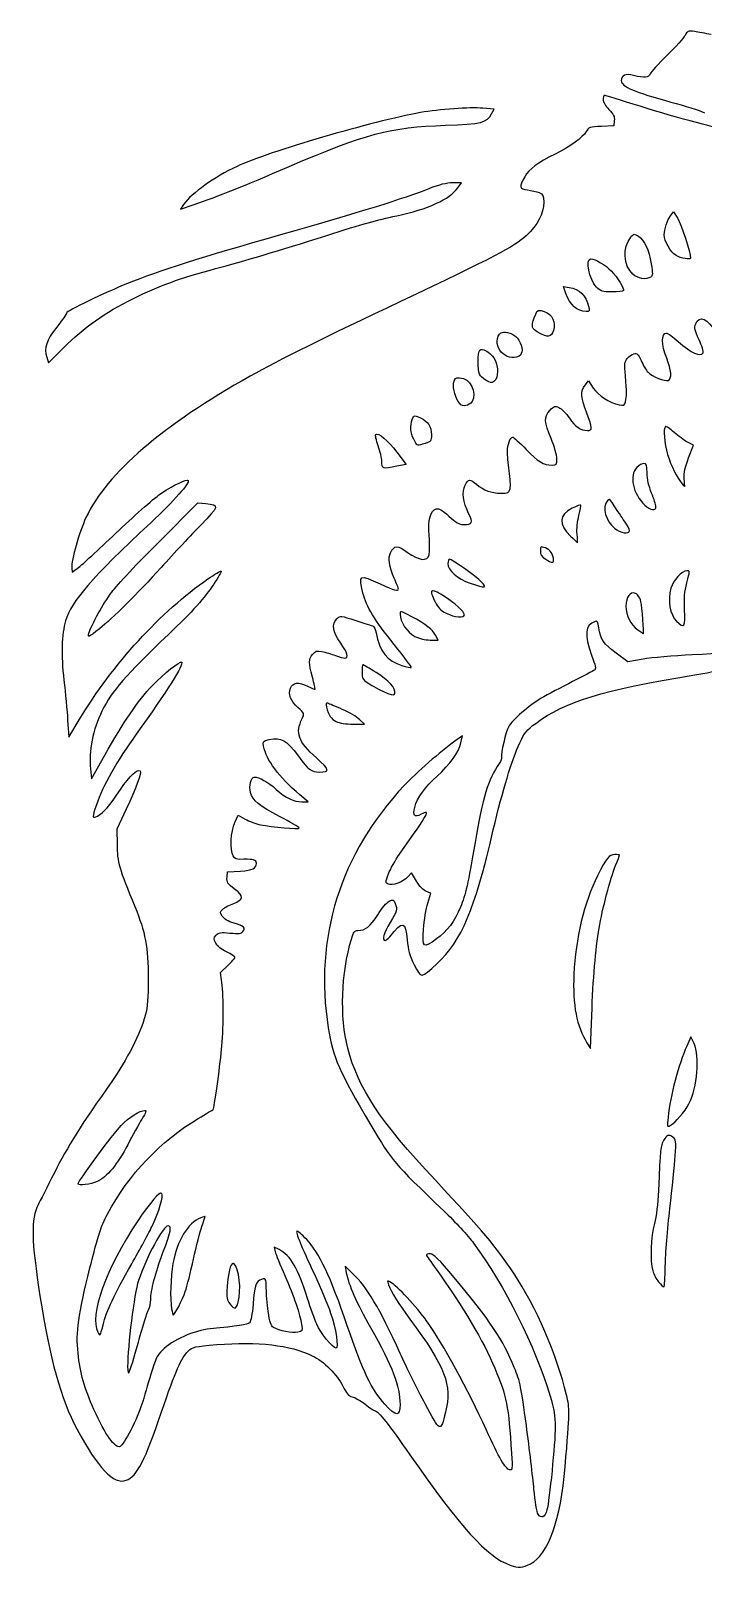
# Model space of a CAD drawing. Extents: x 3 to 91, y 4 to 114.
# Drawn here: x 35.47 to 44.09, y 48.99 to 68.71 of the extents above; entities that cross this region are included whole.
import ezdxf

# ---------------------------------------------------------------- set-up
doc = ezdxf.new("R2010")
doc.units = 0
doc.layers.add('Layer_1', color=7, linetype='CONTINUOUS')

msp = doc.modelspace()

# ---------------------------------------------------------------- linework, layer by layer
at = {"layer": 'Layer_1', "color": 7}
for points in [[(41.37887, 67.641667), (41.410392, 67.70213), (41.268282, 67.713496), (41.268282, 67.713496)], [(42.952934, 67.552267), (42.946732, 67.485087), (42.786535, 67.479404)], [(40.947887, 66.693406), (40.991813, 66.7549), (40.87864, 66.7549), (40.87864, 66.7549)], [(37.431307, 66.477913), (37.388932, 66.418485), (37.564115, 66.478432)], [(43.674336, 66.334253), (43.713611, 66.382312), (43.713611, 66.382312)], [(43.713611, 66.382312), (43.767353, 66.298597)], [(42.300776, 65.427332), (42.373639, 65.415447)], [(42.333333, 65.334831), (42.300776, 65.427332), (42.300776, 65.427332)], [(35.676374, 64.519894), (35.700663, 64.446514), (35.895483, 64.642885)], [(42.578279, 64.159708), (42.622721, 64.216036), (42.683699, 64.124053)], [(40.165506, 63.302913), (40.283847, 63.145301), (40.165506, 63.120496)], [(43.905847, 63.227983), (43.969408, 63.390763), (43.891893, 63.430554)], [(37.119697, 62.157246), (37.61269, 62.650758), (37.61269, 62.650758)], [(37.61269, 62.650758), (37.714494, 62.641974)], [(35.997803, 61.818249), (36.004002, 61.760371), (36.099088, 61.83582)], [(36.353337, 61.036903), (36.353337, 61.037419)], [(40.591321, 60.891691), (40.693638, 60.891691), (40.661084, 60.95422)], [(43.321903, 60.647261), (43.125532, 60.613157), (42.97722, 60.723226)], [(35.944058, 59.864365), (35.957494, 59.644223), (36.093405, 59.870567)], [(39.601716, 59.812689), (39.749513, 59.81217), (39.686465, 59.873665)], [(40.985611, 59.573942), (41.005249, 59.663342), (40.909647, 59.59513)], [(36.237063, 59.239596), (36.252049, 59.11144), (36.421033, 59.414263)], [(38.948526, 58.817916), (39.026041, 58.817916), (38.92269, 58.906285)], [(36.693885, 58.722315), (36.575544, 58.468066), (36.577095, 58.267046)], [(38.085529, 58.550232), (38.128421, 58.647385), (38.220406, 58.595709)], [(37.988377, 57.854669), (37.993547, 57.91823), (38.158393, 57.929083)], [(40.41717, 57.798342), (40.350508, 57.906345), (40.304516, 57.853119)], [(40.560831, 57.517738), (40.601137, 57.646413), (40.542228, 57.668633)], [(37.921199, 56.500227), (37.905695, 56.626836), (37.997164, 56.716236)], [(42.602049, 55.727149), (42.649592, 55.653251), (42.664062, 56.076481)], [(43.935819, 55.801563), (43.883108, 55.684774)], [(43.975094, 55.716815), (43.935819, 55.801563), (43.935819, 55.801563)], [(38.654487, 53.074082), (38.591442, 53.106637), (38.605912, 53.046693)], [(39.601716, 52.764538), (39.501982, 52.859624), (39.516968, 52.775391)], [(41.615547, 49.027299), (41.615547, 49.027817)]]:
    msp.add_lwpolyline(points, dxfattribs=at)
for points in [[(43.208215, 66.095508)], [(42.651142, 65.781316)], [(42.003638, 65.119342)], [(41.531315, 64.841323)], [(41.26208, 64.617046)], [(40.969591, 64.256861)], [(40.385648, 63.763868)], [(39.893171, 63.527706)], [(43.608191, 63.62951)], [(43.332238, 63.15667)], [(42.523502, 62.623887)], [(42.876451, 62.692099)], [(40.83885, 61.928837)], [(42.013457, 62.084383)], [(43.882593, 61.781043)], [(40.615092, 61.520077)], [(43.212866, 61.494756)], [(40.224418, 61.255494)], [(39.727806, 60.574398)], [(39.278221, 60.080889)], [(42.958617, 58.139922)], [(36.934179, 54.858985)], [(43.640748, 54.537559)], [(37.150188, 53.79445)], [(37.707776, 53.498344)], [(37.23132, 53.377422)], [(38.06331, 52.896314)]]:
    msp.add_lwpolyline(points, close=True, dxfattribs=at)
for points in [[(43.86037, 68.646774), (43.842902, 68.613355), (43.738495, 68.498155), (43.627828, 68.390975)], [(43.980261, 68.695868), (43.899558, 68.706467), (43.889461, 68.702474), (43.86037, 68.646774)], [(44.19265, 68.656593), (44.124483, 68.671793), (44.028711, 68.689867), (43.980261, 68.695868)], [(43.627828, 68.390975), (43.517161, 68.283795), (43.420352, 68.176546), (43.412854, 68.152747)], [(43.19943, 68.13311), (43.095753, 68.159211), (43.041816, 68.136663), (43.041816, 68.066964)], [(43.041816, 68.066964), (43.041816, 67.990364), (43.214496, 67.916032), (43.677953, 67.792562)], [(43.412854, 68.152747), (43.396987, 68.102746), (43.340736, 68.09751), (43.19943, 68.13311)], [(42.822709, 67.876795), (42.8152, 67.876795), (42.809273, 67.852551), (42.809273, 67.823052)], [(43.283145, 67.737785), (43.037479, 67.814326), (42.83021, 67.876795), (42.822709, 67.876795)], [(40.467814, 67.656653), (39.854764, 67.547095), (38.518798, 67.15526), (38.117052, 66.967289)], [(41.268282, 67.713496), (41.099155, 67.727197), (40.706608, 67.699354), (40.467814, 67.656653)], [(40.78769, 67.49439), (41.252251, 67.510759), (41.320018, 67.527878), (41.37887, 67.641667)], [(42.809273, 67.823052), (42.809273, 67.789853), (42.837562, 67.740976), (42.884203, 67.694378)], [(42.884203, 67.694378), (42.943994, 67.634608), (42.958133, 67.605366), (42.952934, 67.552267)], [(44.375069, 67.446331), (44.358036, 67.428741), (43.771999, 67.585396), (43.283145, 67.737785)], [(43.677953, 67.792562), (43.853189, 67.745873), (44.046632, 67.684104), (44.107901, 67.655103)], [(38.783678, 66.965223), (39.761234, 67.386342), (40.075738, 67.469289), (40.78769, 67.49439)], [(42.786535, 67.479404), (42.635492, 67.473604), (42.624732, 67.469823), (42.590682, 67.412223)], [(42.590682, 67.412223), (42.544185, 67.333515), (42.395314, 67.225459), (42.195358, 67.12542)], [(42.195358, 67.12542), (41.964551, 67.00994), (41.864446, 66.934759), (41.804166, 66.831897)], [(38.117052, 66.967289), (37.819541, 66.8281), (37.537196, 66.626625), (37.431307, 66.477913)], [(37.564115, 66.478432), (37.892471, 66.590581), (38.183785, 66.706794), (38.783678, 66.965223)], [(40.575817, 66.679968), (40.247085, 66.550769), (39.69926, 66.380518), (38.671023, 66.087756)], [(40.16344, 66.332702), (40.562074, 66.416824), (40.842689, 66.545665), (40.947887, 66.693406)], [(40.87864, 66.7549), (40.799633, 66.7549), (40.709252, 66.732368), (40.575817, 66.679968)], [(41.804166, 66.831897), (41.728352, 66.702558), (41.733866, 66.677983), (41.840856, 66.664982)], [(41.840856, 66.664982), (41.890333, 66.658984), (41.95664, 66.643577), (41.988652, 66.630877)], [(42.047046, 66.506854), (42.046744, 66.359653), (41.970634, 66.215079), (41.820703, 66.076387)], [(41.988652, 66.630877), (42.040852, 66.610216), (42.047236, 66.597452), (42.047046, 66.506854)], [(39.2529, 66.077422), (39.758199, 66.237582), (39.893335, 66.275703), (40.16344, 66.332702)], [(43.592689, 66.088275), (43.592107, 66.159313), (43.633286, 66.283553), (43.674336, 66.334253)], [(43.767353, 66.298597), (43.808014, 66.235968), (43.930651, 65.853999), (43.930651, 65.7901)], [(38.671023, 66.087756), (37.659349, 65.799707), (37.112204, 65.625862), (36.713003, 65.465573)], [(37.841618, 65.655742), (38.193003, 65.750042), (38.647825, 65.885673), (39.2529, 66.077422)], [(41.820703, 66.076387), (41.669588, 65.936597), (41.405317, 65.798223), (40.209432, 65.232512)], [(43.166358, 66.058819), (43.185381, 66.082319), (43.195978, 66.093921), (43.208215, 66.095508)], [(43.208215, 66.095508), (43.220452, 66.097096), (43.23416, 66.08877), (43.260925, 66.07122)], [(43.260925, 66.07122), (43.338199, 66.020592), (43.396323, 65.896063), (43.425774, 65.717755)], [(43.744615, 65.824207), (43.674072, 65.867218), (43.59335, 66.007273), (43.592689, 66.088275)], [(43.190644, 65.585463), (43.067734, 65.698393), (43.056323, 65.922929), (43.166358, 66.058819)], [(42.724525, 65.41803), (42.630354, 65.51219), (42.576054, 65.781316), (42.651142, 65.781316)], [(42.651142, 65.781316), (42.707448, 65.781316), (42.843569, 65.701102), (42.913659, 65.626804)], [(43.425774, 65.717755), (43.446715, 65.590911), (43.445853, 65.563156), (43.421122, 65.54722)], [(43.930651, 65.7901), (43.930651, 65.764401), (43.804985, 65.787406), (43.744615, 65.824207)], [(36.786902, 65.272302), (37.121832, 65.438072), (37.37692, 65.531023), (37.841618, 65.655742)], [(42.913659, 65.626804), (42.995008, 65.540553), (43.084625, 65.396506), (43.070756, 65.374106)], [(43.421122, 65.54722), (43.360252, 65.50862), (43.255575, 65.525763), (43.190644, 65.585463)], [(35.895483, 64.642885), (36.150441, 64.899893), (36.422168, 65.091772), (36.786902, 65.272302)], [(36.713003, 65.465573), (36.427126, 65.350783), (35.930107, 65.10965), (35.930107, 65.08575)], [(42.592749, 65.105387), (42.477002, 65.108618), (42.384334, 65.190271), (42.333333, 65.334831)], [(42.373639, 65.415447), (42.509048, 65.393476), (42.590579, 65.311363), (42.626338, 65.162233)], [(42.922443, 65.358086), (42.799224, 65.358086), (42.778002, 65.364531), (42.724525, 65.41803)], [(43.070756, 65.374106), (43.065231, 65.364806), (42.998323, 65.358086), (42.922443, 65.358086)], [(35.930107, 65.08575), (35.930107, 65.075611), (35.87357, 64.994617), (35.805049, 64.905918)], [(40.209432, 65.232512), (39.258475, 64.782672), (38.645229, 64.477719), (38.285517, 64.276498)], [(41.927155, 65.024256), (41.954727, 65.103456), (41.964496, 65.125289), (42.003638, 65.119342)], [(42.003638, 65.119342), (42.016685, 65.117357), (42.033002, 65.112412), (42.054279, 65.105387)], [(42.054279, 65.105387), (42.155435, 65.071997), (42.207934, 64.963806), (42.173651, 64.859926)], [(42.626338, 65.162233), (42.638498, 65.111333), (42.634587, 65.104387), (42.592749, 65.105387)], [(35.805049, 64.905918), (35.668979, 64.729878), (35.637914, 64.636424), (35.676374, 64.519894)], [(41.978315, 64.836671), (41.891595, 64.88623), (41.886137, 64.906476), (41.927155, 65.024256)], [(44.038654, 64.743136), (43.984076, 64.861606), (43.976136, 64.896925), (43.993696, 64.943124)], [(43.993696, 64.943124), (44.041128, 65.067885), (44.151523, 65.019731), (44.25983, 64.826853)], [(41.730787, 64.533329), (41.567316, 64.44585), (41.373096, 64.666761), (41.482221, 64.815999)], [(41.482221, 64.815999), (41.492984, 64.830729), (41.510275, 64.838894), (41.531315, 64.841323)], [(41.531315, 64.841323), (41.594434, 64.848607), (41.689258, 64.805244), (41.730268, 64.737968)], [(41.730268, 64.737968), (41.783714, 64.650309), (41.783947, 64.56183), (41.730787, 64.533329)], [(42.173651, 64.859926), (42.144992, 64.773026), (42.099036, 64.767671), (41.978315, 64.836671)], [(43.624211, 64.506974), (43.55516, 64.676974), (43.554647, 64.828919), (43.623177, 64.828919)], [(43.623177, 64.828919), (43.63758, 64.828919), (43.703795, 64.780765), (43.770454, 64.722467)], [(43.770454, 64.722467), (43.944918, 64.570276), (44.055627, 64.519737), (44.090849, 64.576739)], [(44.090849, 64.576739), (44.098638, 64.589339), (44.075114, 64.664036), (44.038654, 64.743136)], [(41.226425, 64.300268), (41.198154, 64.353741), (41.19963, 64.581428), (41.228491, 64.610328)], [(41.228491, 64.610328), (41.235735, 64.617562), (41.247808, 64.619242), (41.26208, 64.617046)], [(41.26208, 64.617046), (41.304897, 64.610455), (41.370453, 64.566275), (41.406257, 64.513176)], [(41.406257, 64.513176), (41.458096, 64.436246), (41.470474, 64.30534), (41.432612, 64.234641)], [(43.09556, 64.278564), (43.081029, 64.438066), (43.083815, 64.463791), (43.118815, 64.504392)], [(43.118815, 64.504392), (43.140534, 64.529591), (43.179187, 64.556303), (43.204598, 64.563301)], [(43.204598, 64.563301), (43.244108, 64.574702), (43.257247, 64.562052), (43.295548, 64.475452)], [(43.644364, 64.222237), (43.693053, 64.240917), (43.68492, 64.357564), (43.624211, 64.506974)], [(41.385071, 64.194332), (41.334316, 64.194943), (41.253674, 64.24877), (41.226425, 64.300268)], [(43.295548, 64.475452), (43.320189, 64.419744), (43.360477, 64.352624), (43.384948, 64.326623)], [(43.384948, 64.326623), (43.438664, 64.269455), (43.599184, 64.204939), (43.644364, 64.222237)], [(38.285517, 64.276498), (37.162999, 63.648539), (36.44742, 63.032485), (36.179185, 62.462655)], [(40.970625, 63.925097), (40.918235, 63.988229), (40.879633, 64.116965), (40.892595, 64.186064)], [(40.892595, 64.186064), (40.904125, 64.247764), (40.914362, 64.256861), (40.969591, 64.256861)], [(40.969591, 64.256861), (41.101496, 64.256861), (41.201969, 64.062434), (41.128238, 63.949904)], [(41.432612, 64.234641), (41.420563, 64.212141), (41.399211, 64.194162), (41.385071, 64.194332)], [(42.5974, 63.812961), (42.52229, 64.016661), (42.51861, 64.08381), (42.578279, 64.159708)], [(42.683699, 64.124053), (42.747247, 64.028113), (42.88986, 63.934863), (43.014429, 63.908561)], [(43.096076, 63.948354), (43.114653, 64.022363), (43.114571, 64.069964), (43.09556, 64.278564)], [(41.128238, 63.949904), (41.090302, 63.892003), (41.008765, 63.879197), (40.970625, 63.925097)], [(42.126627, 63.835181), (42.180528, 63.895482), (42.190069, 63.899073), (42.242898, 63.874972)], [(43.014429, 63.908561), (43.075068, 63.895763), (43.083966, 63.900052), (43.096076, 63.948354)], [(40.354641, 63.689454), (40.367047, 63.735505), (40.372098, 63.757767), (40.385648, 63.763868)], [(40.385648, 63.763868), (40.399197, 63.769969), (40.4212, 63.760063), (40.467814, 63.740614)], [(40.467814, 63.740614), (40.562014, 63.701254), (40.607858, 63.630944), (40.607858, 63.525124)], [(42.142648, 63.474996), (42.052867, 63.692997), (42.050197, 63.749681), (42.126627, 63.835181)], [(42.242898, 63.874972), (42.274497, 63.860581), (42.334862, 63.79883), (42.37674, 63.738029)], [(42.37674, 63.738029), (42.45552, 63.623599), (42.519388, 63.5799), (42.608769, 63.5799)], [(42.608769, 63.5799), (42.675738, 63.5799), (42.674809, 63.60302), (42.5974, 63.812961)], [(39.925728, 63.382495), (39.899878, 63.454596), (39.885273, 63.519708), (39.893171, 63.527706)], [(39.893171, 63.527706), (39.924238, 63.558776), (40.052908, 63.452504), (40.165506, 63.302913)], [(40.398567, 63.435205), (40.347238, 63.517467), (40.331921, 63.605054), (40.354641, 63.689454)], [(40.607858, 63.525124), (40.607858, 63.442222), (40.603471, 63.436801), (40.525692, 63.413501)], [(43.608191, 63.62951), (43.577131, 63.61032), (43.592842, 63.413581), (43.636612, 63.269841)], [(43.719294, 63.555096), (43.667039, 63.601496), (43.617091, 63.63451), (43.608191, 63.62951)], [(43.891893, 63.430554), (43.849353, 63.452625), (43.771555, 63.508696), (43.719294, 63.555096)], [(39.972752, 63.186126), (39.972752, 63.222025), (39.951588, 63.310396), (39.925728, 63.382495)], [(40.525692, 63.413501), (40.422597, 63.382601), (40.432407, 63.381005), (40.398567, 63.435205)], [(41.58144, 63.31015), (41.58144, 63.39461), (41.618691, 63.495149), (41.650171, 63.495149)], [(41.606245, 63.062103), (41.592656, 63.156043), (41.58144, 63.26765), (41.58144, 63.31015)], [(41.650171, 63.495149), (41.661101, 63.495149), (41.738497, 63.424336), (41.821737, 63.337537)], [(41.821737, 63.337537), (41.975894, 63.176747), (42.043942, 63.135482), (42.154533, 63.135482)], [(42.216543, 63.21558), (42.216543, 63.259781), (42.183176, 63.376597), (42.142648, 63.474996)], [(40.165506, 63.120496), (39.978202, 63.080907), (39.972747, 63.082685), (39.972752, 63.186126)], [(42.154533, 63.135482), (42.212352, 63.135482), (42.216543, 63.140782), (42.216543, 63.21558)], [(43.241803, 63.104476), (43.141116, 63.003786), (43.191466, 62.764492), (43.343091, 62.622852)], [(43.332238, 63.15667), (43.311227, 63.15667), (43.270373, 63.133077), (43.241803, 63.104476)], [(43.372545, 63.034713), (43.370716, 63.137123), (43.364388, 63.15667), (43.332238, 63.15667)], [(43.636612, 63.269841), (43.68007, 63.127151), (43.757431, 62.970155), (43.82058, 62.897254)], [(43.84952, 62.962366), (43.844278, 63.037896), (43.859116, 63.107625), (43.905847, 63.227983)], [(37.488667, 62.93808), (37.515789, 62.910949), (37.308189, 62.676467), (37.009628, 62.397025)], [(37.15122, 62.779949), (37.313031, 62.885248), (37.468608, 62.958177), (37.488667, 62.93808)], [(41.039872, 62.878133), (41.082063, 62.959635), (41.101152, 62.961085), (41.186634, 62.888986)], [(41.616063, 62.833175), (41.624043, 62.864986), (41.619826, 62.968202), (41.606245, 63.062103)], [(43.430422, 62.777364), (43.394233, 62.865475), (43.373947, 62.955815), (43.372545, 63.034713)], [(43.854687, 62.860565), (43.855788, 62.860554), (43.85342, 62.906165), (43.84952, 62.962366)], [(36.600865, 62.298841), (36.824441, 62.51196), (37.072109, 62.728447), (37.15122, 62.779949)], [(41.08483, 62.5164), (41.01167, 62.662058), (40.995462, 62.792233), (41.039872, 62.878133)], [(41.186634, 62.888986), (41.280823, 62.809577), (41.373131, 62.775816), (41.495657, 62.775816)], [(41.495657, 62.775816), (41.593595, 62.775816), (41.602665, 62.779777), (41.616063, 62.833175)], [(43.486233, 62.602699), (43.486233, 62.623979), (43.461132, 62.702566), (43.430422, 62.777364)], [(43.82058, 62.897254), (43.83823, 62.876953), (43.853586, 62.860575), (43.854687, 62.860565)], [(37.714494, 62.641974), (37.891913, 62.626382), (37.88729, 62.606295), (37.652481, 62.367053)], [(40.578918, 62.229078), (40.563882, 62.440909), (40.592679, 62.549777), (40.669868, 62.574277)], [(40.669868, 62.574277), (40.704727, 62.585348), (40.740732, 62.564242), (40.832132, 62.480742)], [(41.017134, 62.373771), (41.134924, 62.374342), (41.14515, 62.396308), (41.08483, 62.5164)], [(42.412914, 62.582546), (42.243597, 62.498575), (42.235707, 62.374409), (42.390176, 62.225977)], [(42.523502, 62.623887), (42.518631, 62.628787), (42.468686, 62.610245), (42.412914, 62.582546)], [(42.499213, 62.48901), (42.517364, 62.55836), (42.528402, 62.618886), (42.523502, 62.623887)], [(42.859399, 62.675047), (42.795795, 62.591274), (42.843233, 62.419578), (42.956035, 62.32468)], [(42.876451, 62.692099), (42.871159, 62.68935), (42.865767, 62.683421), (42.859399, 62.675047)], [(42.952415, 62.611483), (42.908151, 62.679957), (42.892331, 62.700349), (42.876451, 62.692099)], [(43.082641, 62.417697), (43.046803, 62.468926), (42.988116, 62.556283), (42.952415, 62.611483)], [(43.343091, 62.622852), (43.415778, 62.554952), (43.486233, 62.544999), (43.486233, 62.602699)], [(37.009628, 62.397025), (36.237727, 61.674567), (35.996591, 61.396191), (35.918222, 61.137672)], [(36.179185, 62.462655), (36.089722, 62.272594), (35.988003, 61.911549), (35.997803, 61.818249)], [(37.652481, 62.367053), (37.535548, 62.247914), (37.305953, 62.002825), (37.142435, 61.822385)], [(40.832132, 62.480742), (40.922074, 62.398523), (40.965805, 62.373533), (41.017134, 62.373771)], [(42.475443, 62.251816), (42.470234, 62.315055), (42.480433, 62.41721), (42.499213, 62.48901)], [(42.956035, 62.32468), (43.028732, 62.263479), (43.147752, 62.245956), (43.147752, 62.296259)], [(43.147752, 62.296259), (43.147755, 62.311967), (43.118481, 62.366497), (43.082641, 62.417697)], [(36.099088, 61.83582), (36.151476, 61.877399), (36.377292, 62.085722), (36.600865, 62.298841)], [(36.509915, 61.507157), (36.574349, 61.593348), (36.848661, 61.885837), (37.119697, 62.157246)], [(40.578402, 61.984648), (40.586059, 62.015247), (40.586318, 62.125219), (40.578918, 62.229078)], [(42.390176, 62.225977), (42.438936, 62.179077), (42.480145, 62.14071), (42.481645, 62.14071)], [(42.481645, 62.14071), (42.483145, 62.14071), (42.480444, 62.190716), (42.475443, 62.251816)], [(40.131917, 61.683375), (40.064877, 61.834965), (40.048381, 61.946638), (40.08334, 62.012038)], [(40.08334, 62.012038), (40.136534, 62.111238), (40.168785, 62.111688), (40.301415, 62.016687)], [(40.301415, 62.016687), (40.452775, 61.908287), (40.556272, 61.896449), (40.578402, 61.984648)], [(40.83885, 61.928837), (40.828171, 61.928837), (40.819212, 61.904911), (40.819212, 61.875611)], [(41.251745, 61.634282), (41.18462, 61.704891), (40.87079, 61.928837), (40.83885, 61.928837)], [(42.013457, 62.084383), (42.00508, 62.079221), (42.00467, 62.063624), (42.00467, 62.033223)], [(42.00467, 62.033223), (42.00467, 61.985175), (42.020709, 61.960939), (42.073401, 61.928837)], [(42.069784, 62.073532), (42.038277, 62.084481), (42.021831, 62.089548), (42.013457, 62.084383)], [(42.17417, 61.916952), (42.17417, 61.987381), (42.130953, 62.052231), (42.069784, 62.073532)], [(42.073401, 61.928837), (42.155371, 61.878839), (42.17417, 61.876553), (42.17417, 61.916952)], [(37.142435, 61.822385), (36.836371, 61.484633), (36.520635, 61.170102), (36.353337, 61.036903)], [(37.742915, 61.675623), (37.829968, 61.735823), (37.905563, 61.780877), (37.910865, 61.775876)], [(37.910865, 61.775876), (37.916125, 61.770616), (37.873455, 61.694493), (37.816295, 61.606895)], [(39.730391, 61.494756), (39.668661, 61.731757), (39.681282, 61.738054), (39.951567, 61.611543)], [(40.819212, 61.875611), (40.819212, 61.784531), (40.940505, 61.676729), (41.106018, 61.62033)], [(43.882593, 61.781043), (43.822061, 61.781043), (43.705496, 61.6533), (43.678988, 61.557801)], [(43.883108, 61.627564), (43.922738, 61.779025), (43.922703, 61.781043), (43.882593, 61.781043)], [(36.093405, 59.870567), (36.520807, 60.582177), (37.13793, 61.257393), (37.742915, 61.675623)], [(37.816295, 61.606895), (37.704244, 61.435254), (37.544361, 61.257782), (37.236487, 60.963523)], [(39.951567, 61.611543), (40.133799, 61.526244), (40.184628, 61.512415), (40.184628, 61.545916)], [(40.184628, 61.545916), (40.184628, 61.556105), (40.160887, 61.617875), (40.131917, 61.683375)], [(40.755652, 61.461165), (40.675835, 61.511295), (40.630702, 61.531996), (40.615092, 61.520077)], [(41.106018, 61.62033), (41.30426, 61.55283), (41.327215, 61.554883), (41.251745, 61.634282)], [(43.678988, 61.557801), (43.634151, 61.396321), (43.664541, 61.219804), (43.751851, 61.132505)], [(43.853652, 61.278232), (43.845564, 61.428923), (43.85216, 61.509464), (43.883108, 61.627564)], [(36.216394, 60.978509), (36.252083, 61.093248), (36.400475, 61.360747), (36.509915, 61.507157)], [(40.132433, 60.832779), (39.875467, 61.152092), (39.77763, 61.313387), (39.730391, 61.494756)], [(40.615092, 61.520077), (40.599481, 61.508157), (40.61388, 61.463689), (40.653848, 61.383134)], [(40.653848, 61.383134), (40.690916, 61.308394), (40.726608, 61.271657), (40.797509, 61.235856)], [(41.031085, 61.215703), (41.031085, 61.256663), (40.91134, 61.363367), (40.755652, 61.461165)], [(43.212866, 61.494756), (43.158936, 61.50898), (43.101762, 61.447721), (43.101762, 61.328357)], [(43.101762, 61.328357), (43.101762, 61.205508), (43.160703, 61.086785), (43.253173, 61.023983)], [(43.293482, 61.383652), (43.27639, 61.450322), (43.245225, 61.486221), (43.212866, 61.494756)], [(43.326036, 60.97644), (43.337038, 60.97644), (43.309431, 61.321452), (43.293482, 61.383652)], [(35.918222, 61.137672), (35.865771, 60.964632), (35.857989, 60.700496), (35.895999, 60.376995)], [(39.445654, 60.852417), (39.338723, 61.001748), (39.325423, 61.091894), (39.399662, 61.166094)], [(39.399662, 61.166094), (39.440122, 61.206493), (39.44295, 61.205905), (39.63789, 61.141805)], [(39.63789, 61.141805), (39.746348, 61.106105), (39.846705, 61.074492), (39.860616, 61.070492)], [(40.224418, 61.255494), (40.206197, 61.259195), (40.205297, 61.247522), (40.205297, 61.223971)], [(40.205297, 61.223971), (40.205297, 61.12521), (40.296277, 60.989235), (40.395466, 60.939234)], [(40.348442, 61.195034), (40.278454, 61.232782), (40.24264, 61.251795), (40.224418, 61.255494)], [(40.661084, 60.95422), (40.622751, 61.028351), (40.541932, 61.090714), (40.348442, 61.195034)], [(40.797509, 61.235856), (40.902485, 61.182958), (41.031085, 61.171803), (41.031085, 61.215703)], [(42.705919, 61.130436), (42.578019, 61.085366), (42.565018, 60.960539), (42.661477, 60.69894)], [(42.752946, 61.048272), (42.742707, 61.123072), (42.73328, 61.140437), (42.705919, 61.130436)], [(43.751851, 61.132505), (43.848083, 61.036313), (43.865313, 61.06108), (43.853652, 61.278232)], [(36.353337, 61.037419), (36.212772, 60.925518), (36.197794, 60.918708), (36.216394, 60.978509)], [(37.236487, 60.963523), (36.677221, 60.428972), (36.518225, 60.245611), (36.384341, 59.98012)], [(39.860616, 61.070492), (39.874526, 61.066793), (39.891972, 61.02746), (39.899373, 60.983158)], [(39.899373, 60.983158), (39.938182, 60.752359), (40.041777, 60.620697), (40.22907, 60.565098)], [(40.395466, 60.939234), (40.454392, 60.909535), (40.52775, 60.891691), (40.591321, 60.891691)], [(42.97722, 60.723226), (42.815425, 60.843177), (42.772605, 60.90487), (42.752946, 61.048272)], [(43.253173, 61.023983), (43.291714, 60.997784), (43.324637, 60.97644), (43.326036, 60.97644)], [(39.082884, 60.70669), (39.119484, 60.75269), (39.134682, 60.757897), (39.204841, 60.743898)], [(39.204841, 60.743898), (39.248834, 60.735098), (39.326502, 60.712055), (39.37744, 60.693254)], [(39.499397, 60.659149), (39.551194, 60.659149), (39.530115, 60.734468), (39.445654, 60.852417)], [(40.349474, 60.541844), (40.354731, 60.547103), (40.256989, 60.678001), (40.132433, 60.832779)], [(45.195691, 60.805392), (44.975779, 60.762522), (44.649511, 60.735238), (43.951839, 60.702038)], [(37.406503, 60.607471), (37.435194, 60.578782), (37.218172, 60.235565), (36.823075, 59.685565)], [(37.029781, 60.306714), (37.17404, 60.457926), (37.386442, 60.627571), (37.406503, 60.607471)], [(39.082884, 60.415751), (39.032777, 60.606801), (39.032404, 60.642491), (39.082884, 60.70669)], [(39.37744, 60.693254), (39.42838, 60.674455), (39.483397, 60.659149), (39.499397, 60.659149)], [(39.727806, 60.574398), (39.722906, 60.574398), (39.718506, 60.532364), (39.718506, 60.480865)], [(39.901439, 60.473629), (39.810835, 60.529099), (39.732706, 60.574398), (39.727806, 60.574398)], [(40.22907, 60.565098), (40.289895, 60.546797), (40.344174, 60.536843), (40.349474, 60.541844)], [(42.661477, 60.69894), (42.712079, 60.561648), (42.720125, 60.520785), (42.698685, 60.506186)], [(43.951839, 60.702038), (43.713182, 60.69064), (43.429822, 60.666063), (43.321903, 60.647261)], [(43.983878, 60.445723), (44.263278, 60.492493), (44.576436, 60.5503), (44.679959, 60.574398)], [(35.895999, 60.376995), (35.914909, 60.216083), (35.936658, 59.985393), (35.944058, 59.864365)], [(38.800733, 60.276226), (38.826275, 60.349325), (38.906592, 60.357781), (39.020874, 60.29948)], [(39.115441, 60.26124), (39.118891, 60.26496), (39.104255, 60.334251), (39.082884, 60.415751)], [(39.718506, 60.480865), (39.718506, 60.389084), (39.721369, 60.385348), (39.84408, 60.310849)], [(40.138635, 60.207495), (40.153902, 60.272085), (40.061729, 60.375429), (39.901439, 60.473629)], [(41.944726, 59.823539), (42.331108, 60.10694), (42.780664, 60.244264), (43.983878, 60.445723)], [(42.417566, 60.358908), (42.277866, 60.288198), (42.097012, 60.19175), (42.015523, 60.14445)], [(42.698685, 60.506186), (42.683705, 60.495986), (42.557266, 60.429607), (42.417566, 60.358908)], [(36.421033, 59.414263), (36.65888, 59.840333), (36.844446, 60.112454), (37.029781, 60.306714)], [(38.896334, 60.026112), (38.801148, 60.114002), (38.771401, 60.192326), (38.800733, 60.276226)], [(39.020874, 60.29948), (39.069454, 60.274681), (39.111941, 60.257239), (39.115441, 60.26124)], [(39.84408, 60.310849), (39.913036, 60.268979), (40.005719, 60.222063), (40.050267, 60.206463)], [(40.050267, 60.206463), (40.118768, 60.182463), (40.132735, 60.182695), (40.138635, 60.207495)], [(42.015523, 60.14445), (41.870857, 60.06049), (41.63996, 59.861282), (41.599011, 59.784783)], [(36.384341, 59.98012), (36.268191, 59.7498), (36.211123, 59.463137), (36.237063, 59.239596)], [(38.951627, 59.885034), (38.982067, 59.945325), (38.980633, 59.948312), (38.896334, 60.026112)], [(39.278221, 60.080889), (39.257692, 60.089689), (39.254369, 60.077196), (39.264269, 60.031796)], [(39.264269, 60.031796), (39.286762, 59.928926), (39.319633, 59.87966), (39.388293, 59.845762)], [(39.464773, 60.00234), (39.377461, 60.039141), (39.293363, 60.074888), (39.278221, 60.080889)], [(39.686465, 59.873665), (39.651765, 59.907415), (39.552083, 59.965541), (39.464773, 60.00234)], [(39.134044, 59.379122), (38.899155, 59.590182), (38.859047, 59.701535), (38.951627, 59.885034)], [(39.388293, 59.845762), (39.428068, 59.826162), (39.512496, 59.812977), (39.601716, 59.812689)], [(41.599011, 59.784783), (41.563282, 59.718032), (41.49427, 59.426527), (41.50651, 59.394626)], [(41.740605, 59.571876), (41.800856, 59.704085), (41.828788, 59.738539), (41.944726, 59.823539)], [(36.823075, 59.685565), (36.581479, 59.349245), (36.392754, 59.014023), (36.313546, 58.780192)], [(38.457084, 59.531051), (38.444355, 59.595651), (38.447453, 59.598749), (38.525815, 59.614251)], [(38.525815, 59.614251), (38.690727, 59.6468), (38.74177, 59.618032), (38.902018, 59.401344)], [(40.909647, 59.59513), (40.718433, 59.45819), (40.421697, 59.198197), (40.259042, 59.025657)], [(40.679687, 59.147095), (40.848274, 59.297175), (40.958751, 59.451443), (40.985611, 59.573942)], [(41.401089, 58.456181), (41.52484, 58.980371), (41.633092, 59.335955), (41.740605, 59.571876)], [(38.92269, 58.906285), (38.645293, 59.143275), (38.493345, 59.34712), (38.457084, 59.531051)], [(38.902018, 59.401344), (39.030859, 59.227073), (39.068811, 59.198819), (39.172284, 59.19929)], [(39.172284, 59.19929), (39.309987, 59.19993), (39.304581, 59.225883), (39.134044, 59.379122)], [(41.50651, 59.394626), (41.512971, 59.377825), (41.499919, 59.33881), (41.478088, 59.307808)], [(36.622571, 58.976563), (36.738046, 59.150064), (36.840678, 59.247274), (36.873717, 59.214276)], [(36.873717, 59.214276), (36.893978, 59.194014), (36.822276, 58.997534), (36.693885, 58.722315)], [(41.478088, 59.307808), (41.336044, 59.106378), (41.264945, 58.874942), (41.166997, 58.294952)], [(36.326982, 58.634981), (36.408203, 58.677402), (36.475762, 58.756004), (36.622571, 58.976563)], [(38.287584, 58.936257), (38.268354, 59.012875), (38.297064, 59.13521), (38.334095, 59.13521)], [(38.334095, 59.13521), (38.39873, 59.13521), (38.50867, 59.073964), (38.618313, 58.976563)], [(38.618313, 58.976563), (38.748311, 58.861112), (38.838243, 58.817916), (38.948526, 58.817916)], [(40.259042, 59.025657), (39.440215, 58.157075), (39.100664, 57.073754), (39.285457, 55.917834)], [(40.393916, 58.746087), (40.42824, 58.873556), (40.525096, 59.009475), (40.679687, 59.147095)], [(36.313546, 58.780192), (36.255576, 58.609073), (36.25665, 58.598283), (36.326982, 58.634981)], [(38.660173, 58.627747), (38.407803, 58.758597), (38.312354, 58.837556), (38.287584, 58.936257)], [(38.220406, 58.595709), (38.271076, 58.567409), (38.359979, 58.534429), (38.417809, 58.522327)], [(38.914419, 58.481504), (38.914421, 58.489423), (38.799965, 58.555246), (38.660173, 58.627747)], [(40.20013, 58.145608), (40.585165, 58.693456), (40.59959, 58.720002), (40.478149, 58.657203)], [(40.478149, 58.657203), (40.390648, 58.611983), (40.365066, 58.638947), (40.393916, 58.746087)], [(38.06486, 58.12442), (38.024231, 58.199389), (38.035859, 58.437943), (38.085529, 58.550232)], [(38.417809, 58.522327), (38.559419, 58.492728), (38.914419, 58.463502), (38.914419, 58.481504)], [(40.679687, 56.742075), (41.002291, 57.047235), (41.152992, 57.405272), (41.401089, 58.456181)], [(36.577095, 58.267046), (36.578775, 58.047855), (36.604442, 57.958455), (36.804988, 57.473296)], [(41.166997, 58.294952), (41.076924, 57.76161), (41.047574, 57.629194), (40.980444, 57.463993)], [(38.203351, 58.079462), (38.106289, 58.076361), (38.0874, 58.082819), (38.06486, 58.12442)], [(38.158393, 57.929083), (38.320265, 57.939481), (38.362673, 57.959902), (38.363548, 58.028302)], [(38.363548, 58.028302), (38.364085, 58.069802), (38.321612, 58.08346), (38.203351, 58.079462)], [(40.057503, 57.891875), (40.08058, 57.952676), (40.1448, 58.066907), (40.20013, 58.145608)], [(42.958617, 58.139922), (42.886034, 58.139922), (42.851739, 58.097924), (42.73641, 57.868105)], [(42.758113, 57.198378), (42.798312, 57.440538), (42.901944, 57.833936), (42.968952, 57.998846)], [(43.02063, 58.133204), (43.02063, 58.137204), (42.992749, 58.139922), (42.958617, 58.139922)], [(42.968952, 57.998846), (42.997424, 58.068865), (43.02063, 58.129203), (43.02063, 58.133204)], [(38.094316, 57.68982), (37.989758, 57.767761), (37.981879, 57.779869), (37.988377, 57.854669)], [(40.052336, 57.76165), (40.017546, 57.780281), (40.017903, 57.787544), (40.057503, 57.891875)], [(40.304516, 57.853119), (40.246543, 57.786118), (40.103504, 57.734249), (40.052336, 57.76165)], [(40.542228, 57.668633), (40.507134, 57.681883), (40.456551, 57.734342), (40.41717, 57.798342)], [(42.73641, 57.868105), (42.566309, 57.529144), (42.454239, 57.060387), (42.434618, 56.605648)], [(38.073128, 57.514637), (38.198234, 57.560468), (38.203986, 57.60812), (38.094316, 57.68982)], [(36.804988, 57.473296), (36.940672, 57.145057), (36.97673, 56.952109), (36.977071, 56.552938)], [(37.926883, 57.348757), (37.893704, 57.399456), (37.893961, 57.404724), (37.93205, 57.440223)], [(37.93205, 57.440223), (37.954256, 57.460924), (38.017828, 57.494336), (38.073128, 57.514637)], [(39.91901, 57.367875), (39.971522, 57.452156), (40.037628, 57.530293), (40.067838, 57.544093)], [(40.067838, 57.544093), (40.117148, 57.566593), (40.12411, 57.563736), (40.142768, 57.514637)], [(40.142768, 57.514637), (40.173788, 57.433037), (40.17016, 57.419284), (40.078691, 57.267625)], [(40.508121, 57.182358), (40.515082, 57.295866), (40.53873, 57.446838), (40.560831, 57.517738)], [(40.980444, 57.463993), (40.908869, 57.287844), (40.807883, 57.154518), (40.672969, 57.057818)], [(38.07778, 57.261423), (38.00063, 57.283823), (37.950325, 57.312956), (37.926883, 57.348757)], [(38.191985, 57.152901), (38.231823, 57.200921), (38.2081, 57.223521), (38.07778, 57.261423)], [(39.666312, 57.166856), (39.762138, 57.166856), (39.82494, 57.216936), (39.91901, 57.367875)], [(40.078691, 57.267625), (39.996771, 57.131764), (39.971019, 57.040247), (40.015128, 57.040247)], [(40.073521, 57.086756), (40.23986, 57.296287), (40.277719, 57.289135), (40.297798, 57.045415)], [(42.664062, 56.076481), (42.680413, 56.550731), (42.711113, 56.915226), (42.758113, 57.198378)], [(37.842134, 57.004073), (37.813493, 57.059443), (37.813919, 57.068894), (37.84782, 57.106393)], [(37.981143, 56.892454), (37.914183, 56.923833), (37.861763, 56.966074), (37.842134, 57.004073)], [(37.84782, 57.106393), (37.880464, 57.142892), (37.90311, 57.145782), (38.02507, 57.133783)], [(38.02507, 57.133783), (38.137758, 57.122681), (38.169794, 57.126202), (38.191985, 57.152901)], [(39.53557, 55.658418), (39.431896, 56.054079), (39.450967, 56.621221), (39.582598, 57.055749)], [(39.582598, 57.055749), (39.610905, 57.149181), (39.623981, 57.166856), (39.666312, 57.166856)], [(40.015128, 57.040247), (40.026888, 57.040247), (40.053262, 57.061255), (40.073521, 57.086756)], [(40.297798, 57.045415), (40.308299, 56.918055), (40.328093, 56.846834), (40.386682, 56.727605)], [(40.672969, 57.057818), (40.499339, 56.933377), (40.493172, 56.938406), (40.508121, 57.182358)], [(38.089146, 56.823723), (38.089146, 56.833822), (38.040315, 56.864752), (37.981143, 56.892454)], [(37.997164, 56.716236), (38.047594, 56.765247), (38.089146, 56.813624), (38.089146, 56.823723)], [(40.386682, 56.727605), (40.475161, 56.547606), (40.474241, 56.547733), (40.679687, 56.742075)], [(42.434618, 56.605648), (42.417505, 56.20894), (42.469818, 55.93354), (42.602049, 55.727149)], [(36.977071, 56.552938), (36.97728, 56.303039), (36.968221, 56.189331), (36.938831, 56.076481)], [(37.918614, 55.639816), (37.943525, 55.888066), (37.94479, 56.310778), (37.921199, 56.500227)], [(36.938831, 56.076481), (36.882173, 55.858922), (36.697737, 55.495342), (36.509915, 55.230021)], [(39.285457, 55.917834), (39.346396, 55.536636), (39.424871, 55.357722), (39.832711, 54.669332)], [(37.810096, 54.87087), (37.821277, 54.88112), (37.894664, 55.401336), (37.918614, 55.639816)], [(40.663666, 53.958783), (39.937068, 54.736933), (39.67258, 55.13553), (39.53557, 55.658418)], [(43.883108, 55.684774), (43.774788, 55.445834), (43.670794, 55.053655), (43.641263, 54.771136)], [(43.908948, 54.942702), (44.018797, 55.15802), (44.052294, 55.550535), (43.975094, 55.716815)], [(36.509915, 55.230021), (36.131235, 54.695092), (35.93656, 54.385034), (35.774042, 54.060584)], [(36.629289, 54.665199), (36.735535, 54.773099), (36.870528, 54.858985), (36.934179, 54.858985)], [(36.934179, 54.858985), (36.95832, 54.858985), (36.948649, 54.830881), (36.895939, 54.747881)], [(37.619408, 54.75615), (37.720508, 54.815678), (37.806294, 54.86787), (37.810096, 54.87087)], [(43.670201, 54.665199), (43.733079, 54.698849), (43.859727, 54.846201), (43.908948, 54.942702)], [(36.0779, 53.917442), (36.0779, 53.94912), (36.536259, 54.570698), (36.629289, 54.665199)], [(36.453071, 53.52625), (36.726256, 54.03748), (37.140687, 54.474419), (37.619408, 54.75615)], [(36.895939, 54.747881), (36.857106, 54.68676), (36.775546, 54.538927), (36.714554, 54.419735)], [(39.832711, 54.669332), (40.112418, 54.197201), (40.109229, 54.200937), (40.770122, 53.568107)], [(43.641263, 54.771136), (43.628384, 54.647964), (43.629683, 54.643498), (43.670201, 54.665199)], [(43.58442, 54.472963), (43.54382, 54.402592), (43.540809, 54.376221), (43.51879, 53.83269)], [(43.640748, 54.537559), (43.622587, 54.531645), (43.606288, 54.510862), (43.58442, 54.472963)], [(43.707925, 54.51327), (43.678813, 54.534519), (43.658909, 54.54347), (43.640748, 54.537559)], [(43.733248, 54.275042), (43.745679, 54.463761), (43.743237, 54.487471), (43.707925, 54.51327)], [(36.714554, 54.419735), (36.588766, 54.173905), (36.446552, 54.002563), (36.321814, 53.945863)], [(43.665034, 53.600148), (43.694984, 53.856257), (43.725647, 54.159832), (43.733248, 54.275042)], [(35.774042, 54.060584), (35.679398, 53.871634), (35.585587, 53.686307), (35.565789, 53.648207)], [(36.321814, 53.945863), (36.243731, 53.910462), (36.0779, 53.891041), (36.0779, 53.917442)], [(41.668258, 52.764538), (41.436935, 53.110701), (41.268792, 53.310723), (40.663666, 53.958783)], [(35.565789, 53.648207), (35.471245, 53.466496), (35.477029, 53.206025), (35.59266, 52.457066)], [(37.150188, 53.79445), (37.123785, 53.82085), (37.005934, 53.685563), (36.842194, 53.440983)], [(37.032363, 53.384655), (37.114009, 53.553147), (37.176045, 53.76855), (37.150188, 53.79445)], [(43.51879, 53.83269), (43.511641, 53.656062), (43.493097, 53.504562), (43.466596, 53.40946)], [(36.842194, 53.440983), (36.435548, 52.833563), (36.217968, 52.227037), (36.330599, 52.015749)], [(36.230345, 52.838436), (36.336782, 53.264976), (36.372342, 53.375191), (36.453071, 53.52625)], [(37.649898, 53.481808), (37.48901, 53.421268), (37.345696, 53.184959), (37.293846, 52.894248)], [(37.707776, 53.498344), (37.707776, 53.501345), (37.681908, 53.493809), (37.649898, 53.481808)], [(37.6654, 53.37122), (37.688832, 53.437932), (37.707776, 53.495344), (37.707776, 53.498344)], [(40.770122, 53.568107), (40.909935, 53.434228), (41.079499, 53.249697), (41.147359, 53.157796)], [(43.60664, 52.864792), (43.60881, 53.013151), (43.635085, 53.344026), (43.665034, 53.600148)], [(36.765198, 52.890631), (36.867951, 53.071079), (36.988136, 53.293356), (37.032363, 53.384655)], [(37.23132, 53.377422), (37.168468, 53.377422), (36.952999, 52.979332), (36.852013, 52.676173)], [(37.166206, 53.035842), (37.270248, 53.31398), (37.282379, 53.377422), (37.23132, 53.377422)], [(37.557913, 52.95316), (37.593492, 53.116519), (37.641971, 53.304521), (37.6654, 53.37122)], [(38.88238, 53.31076), (38.866021, 53.294398), (38.935511, 53.123308), (39.107173, 52.758339)], [(39.008989, 53.203273), (38.945732, 53.268612), (38.888781, 53.316758), (38.88238, 53.31076)], [(43.466596, 53.40946), (43.420477, 53.243932), (43.409224, 52.930167), (43.444892, 52.801747)], [(38.605912, 53.046693), (38.613926, 53.013583), (38.668295, 52.876716), (38.726834, 52.742834)], [(39.020358, 52.446729), (38.901819, 52.830859), (38.805334, 52.99608), (38.654487, 53.074082)], [(39.528853, 52.097397), (39.31477, 52.727248), (39.167876, 53.039223), (39.008989, 53.203273)], [(41.147359, 53.157796), (41.547158, 52.616136), (41.939733, 51.832959), (42.130244, 51.19616)], [(36.397779, 52.106181), (36.446182, 52.296781), (36.535606, 52.48744), (36.765198, 52.890631)], [(37.009628, 52.42916), (37.010273, 52.55225), (37.066235, 52.7686), (37.166206, 53.035842)], [(37.293846, 52.894248), (37.263236, 52.722618), (37.254963, 52.44598), (37.276793, 52.313921)], [(37.452493, 52.537163), (37.475027, 52.602664), (37.522335, 52.789809), (37.557913, 52.95316)], [(38.06331, 52.896314), (38.030872, 52.891734), (38.002048, 52.77759), (37.989412, 52.594525)], [(38.077261, 52.891663), (38.072507, 52.89561), (38.067943, 52.896968), (38.06331, 52.896314)], [(38.129972, 52.39867), (38.173162, 52.554189), (38.142931, 52.837164), (38.077261, 52.891663)], [(40.594938, 53.018787), (40.566967, 53.018787), (40.544294, 53.012868), (40.544294, 53.005867)], [(40.544294, 53.005867), (40.544294, 52.998949), (40.599989, 52.915867), (40.668318, 52.820868)], [(40.898278, 52.716998), (40.702285, 52.951318), (40.634449, 53.018787), (40.594938, 53.018787)], [(43.588553, 52.595041), (43.596245, 52.59512), (43.604441, 52.716432), (43.60664, 52.864792)], [(36.077384, 51.74548), (36.048563, 52.01962), (36.078048, 52.228096), (36.230345, 52.838436)], [(36.852013, 52.676173), (36.79794, 52.513853), (36.712022, 51.830435), (36.713522, 51.573913)], [(38.407474, 52.680306), (38.352335, 52.650797), (38.340792, 52.609656), (38.321691, 52.375416)], [(38.491191, 52.57902), (38.49122, 52.703451), (38.478753, 52.718506), (38.407474, 52.680306)], [(38.726834, 52.742834), (38.84655, 52.469036), (38.923579, 52.245907), (38.943359, 52.114968)], [(39.107173, 52.758339), (39.188109, 52.586267), (39.282116, 52.362194), (39.315945, 52.260695)], [(39.516968, 52.775391), (39.542074, 52.631813), (39.650294, 52.386245), (39.824958, 52.076727)], [(40.208914, 51.739278), (39.93367, 52.33889), (39.786803, 52.58722), (39.601716, 52.764538)], [(40.08334, 52.656019), (40.038882, 52.679819), (40.037842, 52.678628), (40.059054, 52.622431)], [(40.546879, 52.159926), (40.421538, 52.336334), (40.16235, 52.613718), (40.08334, 52.656019)], [(40.668318, 52.820868), (41.012223, 52.342996), (41.276121, 51.898599), (41.421243, 51.55221)], [(41.670324, 51.562547), (41.528306, 51.913305), (41.361158, 52.163498), (40.898278, 52.716998)], [(42.339535, 51.208561), (42.215699, 51.728073), (41.951375, 52.340879), (41.668258, 52.764538)], [(43.444892, 52.801747), (43.456923, 52.758477), (43.491168, 52.693902), (43.520857, 52.658602)], [(43.520857, 52.658602), (43.550548, 52.623304), (43.580854, 52.59498), (43.588553, 52.595041)], [(35.59266, 52.457066), (35.713529, 51.674156), (35.857079, 51.158713), (36.061882, 50.773964)], [(37.296947, 52.234856), (37.314968, 52.234856), (37.415933, 52.430883), (37.452493, 52.537163)], [(37.989412, 52.594525), (37.979701, 52.453865), (37.983713, 52.429084), (38.024551, 52.377482)], [(38.515477, 52.280848), (38.501928, 52.377879), (38.491175, 52.51212), (38.491191, 52.57902)], [(40.059054, 52.622431), (40.095611, 52.525479), (40.183366, 52.384052), (40.331905, 52.182664)], [(36.850981, 51.885524), (36.905866, 52.083424), (36.96404, 52.271151), (36.980172, 52.302552)], [(36.980172, 52.302552), (36.996301, 52.333953), (37.009424, 52.390759), (37.009628, 52.42916)], [(37.276793, 52.313921), (37.284014, 52.27022), (37.293147, 52.234856), (37.296947, 52.234856)], [(38.024551, 52.377482), (38.085638, 52.300382), (38.103683, 52.30397), (38.129972, 52.39867)], [(38.321691, 52.375416), (38.310991, 52.244217), (38.293891, 52.15537), (38.275183, 52.136671)], [(38.584724, 52.075693), (38.549945, 52.098373), (38.534887, 52.141968), (38.515477, 52.280848)], [(39.137145, 52.115484), (39.110364, 52.176033), (39.057916, 52.325028), (39.020358, 52.446729)], [(39.315945, 52.260695), (39.382416, 52.061154), (39.421268, 51.811626), (39.38571, 51.811626)], [(36.330599, 52.015749), (36.360539, 51.959578), (36.360748, 51.960361), (36.397779, 52.106181)], [(38.275183, 52.136671), (38.248177, 52.109671), (38.129778, 52.091306), (37.771337, 52.057606)], [(38.89685, 52.01368), (38.827347, 51.998382), (38.648915, 52.033891), (38.584724, 52.075693)], [(38.943359, 52.114968), (38.956038, 52.031026), (38.95381, 52.026181), (38.89685, 52.01368)], [(39.38571, 51.811626), (39.34479, 51.811626), (39.185336, 52.006504), (39.137145, 52.115484)], [(40.012545, 51.089707), (39.840833, 51.276405), (39.727782, 51.512136), (39.528853, 52.097397)], [(39.824958, 52.076727), (40.111844, 51.568336), (40.204554, 51.326795), (40.205297, 51.086606)], [(40.331905, 52.182664), (40.789463, 51.562303), (40.874606, 51.340421), (40.788724, 50.98997)], [(41.310657, 50.765177), (41.086746, 51.260218), (40.752164, 51.870995), (40.546879, 52.159926)], [(36.713522, 51.573913), (36.714414, 51.419365), (36.733612, 51.462344), (36.850981, 51.885524)], [(37.771337, 52.057606), (37.567356, 52.038445), (37.284858, 51.911794), (37.155355, 51.781654)], [(37.856085, 51.855033), (38.381188, 51.898385), (38.800285, 51.84967), (39.079783, 51.713441)], [(36.280473, 51.025112), (36.159879, 51.293421), (36.104105, 51.49131), (36.077384, 51.74548)], [(37.155355, 51.781654), (37.093593, 51.719603), (37.066754, 51.662276), (37.011694, 51.477795)], [(37.148637, 50.99152), (37.327898, 51.519552), (37.402701, 51.690068), (37.489701, 51.772869)], [(37.489701, 51.772869), (37.545465, 51.825868), (37.569081, 51.831334), (37.856085, 51.855033)], [(39.079783, 51.713441), (39.228974, 51.640721), (39.400562, 51.469411), (39.473041, 51.320699)], [(40.527242, 51.096941), (40.432093, 51.27645), (40.288755, 51.565338), (40.208914, 51.739278)], [(37.011694, 51.477795), (36.974385, 51.352785), (36.922003, 51.178623), (36.895423, 51.090223)], [(41.421243, 51.55221), (41.574484, 51.18645), (41.595608, 51.078134), (41.634669, 50.460803)], [(41.825354, 50.817372), (41.760105, 51.31038), (41.746355, 51.374756), (41.670324, 51.562547)], [(39.473041, 51.320699), (39.519195, 51.226031), (39.545172, 51.197358), (39.592932, 51.186857)], [(36.895423, 51.090223), (36.84225, 50.913394), (36.663473, 50.566954), (36.615851, 50.548653)], [(39.592932, 51.186857), (39.626338, 51.179557), (39.700319, 51.135922), (39.757778, 51.090223)], [(39.757778, 51.090223), (39.81524, 51.044424), (39.87197, 51.007025), (39.883871, 51.007025)], [(40.205297, 51.086606), (40.205784, 50.928806), (40.159693, 50.929716), (40.012545, 51.089707)], [(40.788724, 50.98997), (40.724367, 50.72736), (40.722687, 50.72822), (40.527242, 51.096941)], [(42.130244, 51.19616), (42.180425, 51.028419), (42.195358, 50.937612), (42.195358, 50.801351)], [(42.32248, 50.287689), (42.382392, 51.012288), (42.382373, 51.028843), (42.339535, 51.208561)], [(36.615851, 50.548653), (36.549377, 50.523144), (36.43019, 50.69198), (36.280473, 51.025112)], [(36.695951, 50.115607), (36.833241, 50.167806), (36.937754, 50.370342), (37.148637, 50.99152)], [(39.883871, 51.007025), (39.922487, 51.007025), (40.066311, 50.826013), (40.332937, 50.441684)], [(36.061882, 50.773964), (36.329913, 50.270414), (36.537384, 50.055306), (36.695951, 50.115607)], [(41.61038, 50.249446), (41.557053, 50.259717), (41.476731, 50.397999), (41.310657, 50.765177)], [(41.921988, 50.002434), (41.907938, 50.153773), (41.864645, 50.520512), (41.825354, 50.817372)], [(42.195358, 50.801351), (42.195358, 50.599977), (42.120629, 49.852182), (42.088903, 49.73475)], [(40.332937, 50.441684), (40.978068, 49.511743), (41.322826, 49.131629), (41.615547, 49.027299)], [(41.634669, 50.460803), (41.647538, 50.257275), (41.64572, 50.242448), (41.61038, 50.249446)], [(41.87858, 49.044354), (42.105241, 49.158654), (42.26642, 49.609707), (42.32248, 50.287689)], [(41.976248, 49.680489), (41.960519, 49.70631), (41.936048, 49.851095), (41.921988, 50.002434)], [(42.088903, 49.73475), (42.063019, 49.639751), (42.015089, 49.61669), (41.976248, 49.680489)], [(41.615547, 49.027817), (41.729943, 48.987016), (41.770149, 48.989654), (41.87858, 49.044354)]]:
    msp.add_open_spline(points, degree=3, dxfattribs=at)

doc.saveas('drawing.dxf')
